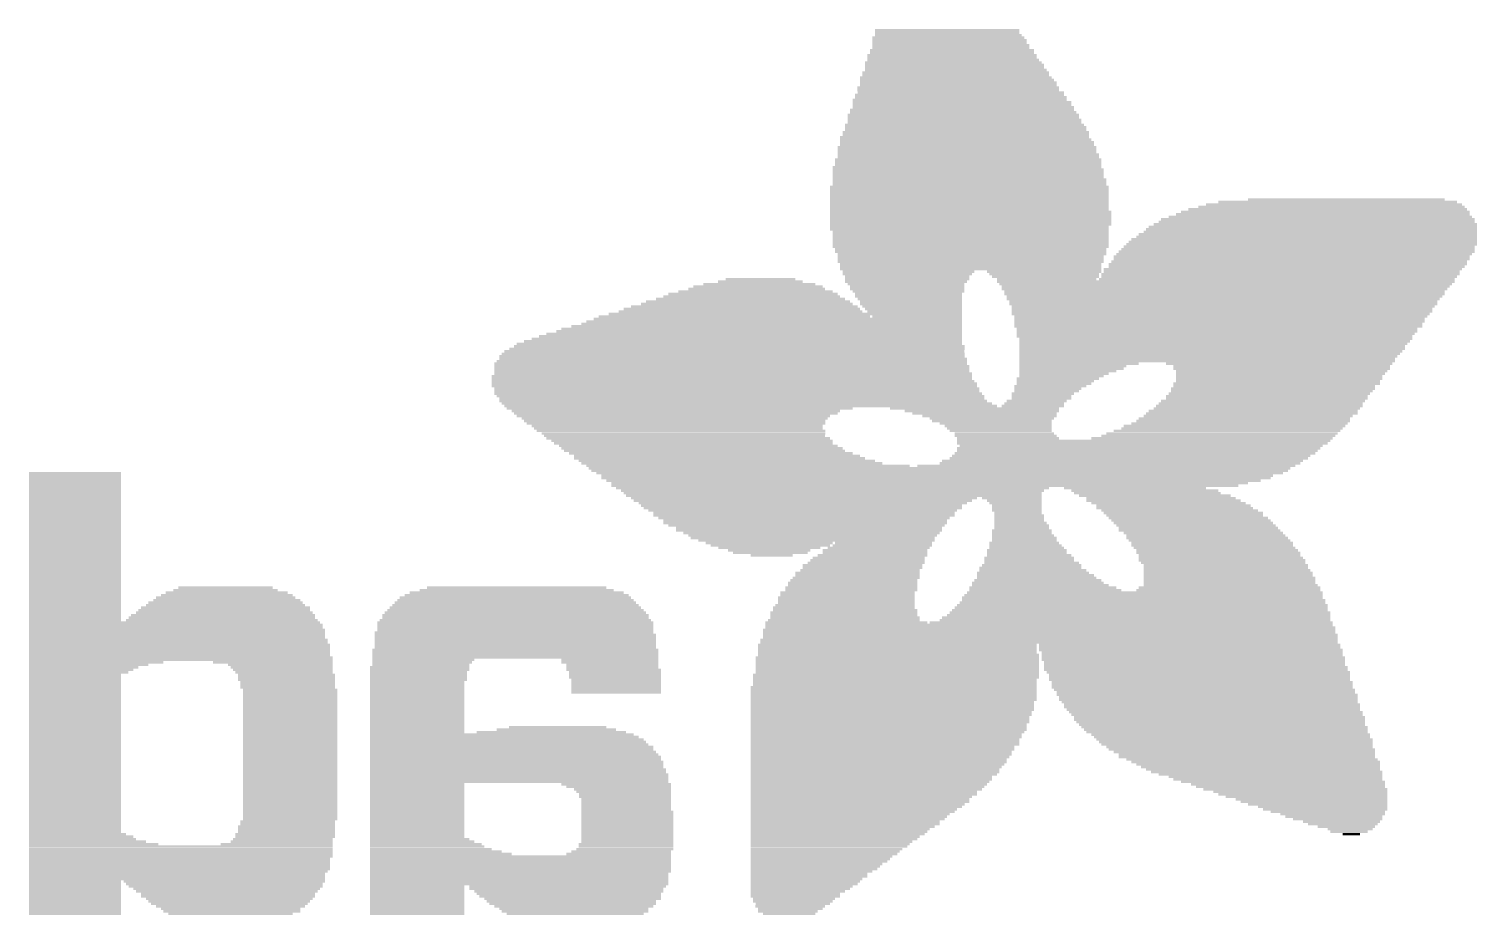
# Model space of a CAD drawing. Extents: x -15 to 72, y -20 to 100.
# Drawn here: x 17.77 to 27.53, y 0.41 to 6.38 of the extents above; entities that cross this region are included whole.
import ezdxf

# ---------------------------------------------------------------- set-up
doc = ezdxf.new("R2010")
doc.units = 0
doc.layers.add('22', color=6, linetype='CONTINUOUS')

# ---------------------------------------------------------------- blocks, each defined once
blk = doc.blocks.new('RECT')
blk.add_solid([(-0.5, -0.5), (0.5, -0.5), (-0.5, 0.5), (0.5, 0.5)])

msp = doc.modelspace()

# ---------------------------------------------------------------- block references
at = {"layer": '22', "rotation": 180}
for p, xscale, yscale in [((23.9644, 6.3388), 0.989, 0.0168), ((23.9561, 6.3723), 0.9723, 0.0167), ((23.9561, 6.3556), 0.9723, 0.0168), ((23.9895, 6.2383), 1.1064, 0.0167), ((23.9644, 6.322), 1.0226, 0.0167), ((23.9728, 6.3053), 1.0394, 0.0168), ((23.9728, 6.2885), 1.0394, 0.0167), ((23.9811, 6.2718), 1.0561, 0.0168), ((23.9811, 6.255), 1.0561, 0.0168), ((23.9979, 6.1544), 1.1902, 0.0168), ((23.9979, 6.1712), 1.1567, 0.0168), ((23.9896, 6.2047), 1.1399, 0.0168), ((23.9896, 6.188), 1.1399, 0.0167), ((23.9895, 6.2215), 1.1064, 0.0168), ((24.0147, 6.0539), 1.2908, 0.0167), ((24.0146, 6.0874), 1.2573, 0.0167), ((24.0146, 6.0706), 1.2573, 0.0168), ((24.0063, 6.1377), 1.207, 0.0167), ((24.0063, 6.1209), 1.207, 0.0168), ((24.0147, 6.1041), 1.2238, 0.0168), ((24.0314, 5.9868), 1.3579, 0.0168), ((24.0314, 5.97), 1.3579, 0.0168), ((24.0482, 5.9533), 1.3914, 0.0167), ((24.0231, 6.0371), 1.3076, 0.0168), ((24.0314, 6.0203), 1.3243, 0.0168), ((24.0314, 6.0036), 1.3243, 0.0167), ((24.0566, 5.8862), 1.4752, 0.0168), ((24.0566, 5.8695), 1.4752, 0.0167), ((24.065, 5.8527), 1.492, 0.0168), ((24.0399, 5.903), 1.4417, 0.0167), ((24.0398, 5.9365), 1.4082, 0.0168), ((24.0482, 5.9197), 1.425, 0.0168), ((24.0649, 5.8024), 1.5591, 0.0168), ((24.0649, 5.7856), 1.5591, 0.0168), ((24.0734, 5.7689), 1.5759, 0.0167), ((24.0734, 5.7521), 1.5759, 0.0168), ((24.0566, 5.8359), 1.5088, 0.0168), ((24.0649, 5.8192), 1.5255, 0.0167), ((24.0734, 5.6515), 1.6764, 0.0168), ((24.0817, 5.685), 1.6597, 0.0168), ((24.0817, 5.6683), 1.6597, 0.0167), ((24.0817, 5.7186), 1.6261, 0.0167), ((24.0817, 5.7018), 1.6261, 0.0168), ((24.0734, 5.7353), 1.6093, 0.0168), ((24.0901, 5.5845), 1.7434, 0.0167), ((24.0901, 5.5677), 1.7434, 0.0168), ((24.0817, 5.6348), 1.6931, 0.0167), ((24.0902, 5.618), 1.7099, 0.0168), ((24.0902, 5.6012), 1.7099, 0.0168), ((24.0985, 5.5006), 1.7938, 0.0168), ((24.0985, 5.4839), 1.7938, 0.0167), ((24.0985, 5.4671), 1.7938, 0.0168), ((24.0901, 5.5509), 1.7434, 0.0168), ((24.0985, 5.5342), 1.7602, 0.0167), ((24.0985, 5.5174), 1.7602, 0.0168), ((24.0985, 5.4336), 1.8272, 0.0168), ((24.0985, 5.4168), 1.8272, 0.0168), ((24.0985, 5.4001), 1.8272, 0.0167), ((24.0985, 5.3833), 1.8272, 0.0168), ((24.1069, 5.3665), 1.844, 0.0168), ((24.0902, 5.4504), 1.8105, 0.0167), ((24.1069, 5.3162), 1.8776, 0.0168), ((24.1069, 5.2995), 1.8776, 0.0167), ((24.1069, 5.2827), 1.8776, 0.0168), ((24.1069, 5.2659), 1.8776, 0.0168), ((24.1069, 5.3498), 1.844, 0.0167), ((24.1069, 5.333), 1.844, 0.0168), ((24.1069, 5.2492), 1.8776, 0.0167), ((24.1069, 5.2324), 1.8776, 0.0168), ((24.1069, 5.2157), 1.8776, 0.0167), ((24.1069, 5.1989), 1.8776, 0.0168), ((24.1069, 5.1821), 1.8776, 0.0168), ((24.1069, 5.1654), 1.8776, 0.0167), ((26.5209, 5.1654), 1.8776, 0.0167), ((26.5461, 5.1821), 1.7937, 0.0168), ((26.5629, 5.1989), 1.7267, 0.0168), ((26.588, 5.2157), 1.6093, 0.0167), ((26.6467, 5.2324), 1.3243, 0.0168), ((24.1152, 5.1486), 1.8943, 0.0168), ((24.1152, 5.1318), 1.8943, 0.0168), ((24.1152, 5.1151), 1.8943, 0.0167), ((24.1152, 5.0983), 1.8943, 0.0168), ((24.1152, 5.0815), 1.8943, 0.0168), ((26.4455, 5.0815), 2.1291, 0.0168), ((26.4539, 5.0983), 2.1123, 0.0168), ((26.4706, 5.1151), 2.0452, 0.0167), ((26.4874, 5.1318), 1.9781, 0.0168), ((26.5041, 5.1486), 1.9446, 0.0168), ((24.1152, 5.0648), 1.8943, 0.0167), ((24.1069, 5.048), 1.8776, 0.0168), ((24.1069, 5.0313), 1.8776, 0.0167), ((24.1153, 5.0145), 1.8608, 0.0168), ((24.1153, 4.9977), 1.8608, 0.0168), ((24.1153, 4.9809), 1.8608, 0.0167), ((26.3784, 4.9809), 2.2966, 0.0167), ((26.3868, 4.9977), 2.2799, 0.0168), ((26.4036, 5.0145), 2.2463, 0.0168), ((26.4119, 5.0313), 2.2296, 0.0167), ((26.4203, 5.048), 2.2128, 0.0168), ((26.4371, 5.0648), 2.1793, 0.0167), ((24.1153, 4.9642), 1.8608, 0.0168), ((24.1153, 4.9474), 1.8608, 0.0168), ((24.1153, 4.9306), 1.8608, 0.0167), ((24.1153, 4.9139), 1.8608, 0.0168), ((24.1152, 4.8971), 1.8273, 0.0168), ((24.1152, 4.8803), 1.8273, 0.0167), ((26.3114, 4.8803), 2.3973, 0.0167), ((26.3198, 4.8971), 2.3805, 0.0168), ((26.3282, 4.9139), 2.3637, 0.0168), ((26.3449, 4.9306), 2.3637, 0.0167), ((26.3533, 4.9474), 2.3469, 0.0168), ((26.3616, 4.9642), 2.3302, 0.0168), ((24.1152, 4.8468), 1.7937, 0.0168), ((24.1152, 4.83), 1.7937, 0.0167), ((24.1152, 4.8133), 1.7937, 0.0168), ((24.1237, 4.8636), 1.8105, 0.0168), ((24.1153, 4.7965), 1.7602, 0.0167), ((24.1153, 4.7798), 1.7602, 0.0168), ((26.2527, 4.7965), 2.414, 0.0167), ((26.2443, 4.7798), 2.3972, 0.0168), ((26.2611, 4.8133), 2.3973, 0.0168), ((26.2778, 4.8468), 2.3972, 0.0168), ((26.2778, 4.83), 2.3972, 0.0167), ((26.2946, 4.8636), 2.3972, 0.0168), ((22.6987, 4.6792), 0.57, 0.0168), ((22.6987, 4.6959), 0.4694, 0.0167), ((24.1153, 4.763), 1.7602, 0.0168), ((23.6961, 4.7462), 0.8885, 0.0167), ((23.6878, 4.7295), 0.8717, 0.0168), ((23.6878, 4.7127), 0.8382, 0.0168), ((23.6878, 4.6959), 0.8382, 0.0167), ((23.6794, 4.6792), 0.8214, 0.0168), ((24.6098, 4.7462), 0.7712, 0.0167), ((24.6098, 4.7295), 0.7376, 0.0168), ((24.6182, 4.7127), 0.7208, 0.0168), ((25.8336, 4.6792), 3.0846, 0.0168), ((24.6266, 4.6959), 0.6705, 0.0167), ((26.1773, 4.6959), 2.3973, 0.0167), ((26.2024, 4.7295), 2.414, 0.0168), ((26.194, 4.7127), 2.3972, 0.0168), ((26.2108, 4.7462), 2.3973, 0.0167), ((26.2192, 4.763), 2.4141, 0.0168), ((22.6401, 4.5786), 1.1903, 0.0168), ((22.6484, 4.5954), 1.14, 0.0168), ((22.6652, 4.6122), 1.0394, 0.0167), ((22.6736, 4.6289), 0.922, 0.0168), ((22.682, 4.6456), 0.8717, 0.0167), ((22.6903, 4.6624), 0.7544, 0.0168), ((23.6794, 4.6624), 0.788, 0.0168), ((23.6878, 4.6456), 0.7712, 0.0167), ((23.6878, 4.6289), 0.7712, 0.0168), ((23.6962, 4.6122), 0.7544, 0.0167), ((23.6961, 4.5954), 0.7209, 0.0168), ((23.6961, 4.5786), 0.7209, 0.0168), ((25.8336, 4.6624), 3.051, 0.0168), ((25.8252, 4.6289), 3.0008, 0.0168), ((25.8336, 4.6456), 3.0175, 0.0167), ((25.8252, 4.6122), 2.9672, 0.0167), ((25.8252, 4.5954), 2.9672, 0.0168), ((25.8252, 4.5786), 2.9337, 0.0168), ((22.573, 4.4948), 1.5926, 0.0168), ((22.5898, 4.5116), 1.5255, 0.0167), ((22.6065, 4.5283), 1.425, 0.0168), ((22.6149, 4.5451), 1.3746, 0.0168), ((22.6317, 4.5619), 1.2741, 0.0167), ((23.7046, 4.5619), 0.7041, 0.0167), ((23.713, 4.5451), 0.6873, 0.0168), ((23.713, 4.5283), 0.6873, 0.0168), ((23.7213, 4.5116), 0.6706, 0.0167), ((23.7297, 4.4948), 0.6538, 0.0168), ((25.8168, 4.5619), 2.917, 0.0167), ((25.8168, 4.5451), 2.8834, 0.0168), ((25.8168, 4.5283), 2.8834, 0.0168), ((25.8085, 4.4948), 2.8331, 0.0168), ((25.8169, 4.5116), 2.8499, 0.0167), ((22.7742, 4.3942), 2.5649, 0.0168), ((22.7909, 4.411), 2.5314, 0.0167), ((22.8161, 4.4277), 2.4811, 0.0168), ((22.5227, 4.4445), 1.8273, 0.0168), ((22.8664, 4.4613), 2.3805, 0.0167), ((22.5646, 4.478), 1.6428, 0.0168), ((23.7381, 4.478), 0.637, 0.0168), ((23.7549, 4.4445), 0.6035, 0.0168), ((25.8085, 4.478), 2.8331, 0.0168), ((25.8001, 4.4613), 2.8163, 0.0167), ((25.7917, 4.4277), 2.7661, 0.0168), ((25.7917, 4.411), 2.7661, 0.0167), ((25.8001, 4.4445), 2.7829, 0.0168), ((25.7833, 4.3942), 2.7493, 0.0168), ((22.6065, 4.2936), 2.9002, 0.0168), ((22.6317, 4.3104), 2.8499, 0.0168), ((22.6568, 4.3272), 2.7996, 0.0167), ((22.6904, 4.3439), 2.7325, 0.0168), ((22.7071, 4.3607), 2.699, 0.0168), ((22.7406, 4.3775), 2.632, 0.0167), ((25.7833, 4.3775), 2.7493, 0.0167), ((25.7749, 4.3607), 2.699, 0.0168), ((25.7749, 4.3439), 2.699, 0.0168), ((25.7665, 4.3272), 2.6822, 0.0167), ((25.7582, 4.3104), 2.6655, 0.0168), ((25.7666, 4.2936), 2.6487, 0.0168), ((22.5144, 4.1931), 3.1181, 0.0167), ((22.5227, 4.2098), 3.1014, 0.0168), ((22.5395, 4.2266), 3.0679, 0.0167), ((22.5563, 4.2433), 3.0343, 0.0168), ((22.5562, 4.2601), 3.0008, 0.0168), ((22.5814, 4.2769), 2.9505, 0.0167), ((25.7582, 4.2769), 2.6319, 0.0167), ((25.7414, 4.2433), 2.5984, 0.0168), ((25.7414, 4.2266), 2.5984, 0.0167), ((25.733, 4.2098), 2.5816, 0.0168), ((25.7247, 4.1931), 2.5649, 0.0167), ((25.7498, 4.2601), 2.6151, 0.0168), ((22.4976, 4.126), 3.1851, 0.0168), ((22.506, 4.1092), 3.2019, 0.0168), ((22.506, 4.0925), 3.2019, 0.0167), ((22.5059, 4.1428), 3.1684, 0.0167), ((22.506, 4.1763), 3.1349, 0.0168), ((22.5143, 4.1595), 3.1516, 0.0168), ((25.7079, 4.1595), 2.5313, 0.0168), ((25.7079, 4.1428), 2.5313, 0.0167), ((24.8445, 4.126), 0.8046, 0.0168), ((24.8026, 4.1092), 0.7208, 0.0168), ((25.7163, 4.1763), 2.5481, 0.0168), ((24.7943, 4.0925), 0.7041, 0.0167), ((26.194, 4.126), 1.5256, 0.0168), ((26.2108, 4.1092), 1.4585, 0.0168), ((26.2108, 4.0925), 1.4585, 0.0167), ((22.5059, 4.0422), 3.2354, 0.0167), ((22.5059, 4.0254), 3.2354, 0.0168), ((22.5143, 4.0086), 3.2522, 0.0168), ((22.5227, 3.9919), 3.269, 0.0167), ((22.506, 4.0757), 3.2019, 0.0168), ((22.5143, 4.0589), 3.2186, 0.0168), ((24.6852, 4.0086), 0.5197, 0.0168), ((24.702, 4.0254), 0.5532, 0.0168), ((24.6769, 3.9919), 0.5029, 0.0167), ((24.7691, 4.0757), 0.6538, 0.0168), ((24.744, 4.0589), 0.6035, 0.0168), ((24.7272, 4.0422), 0.5699, 0.0167), ((26.1772, 3.9919), 1.3914, 0.0167), ((26.2108, 4.0757), 1.4249, 0.0168), ((26.2024, 4.0589), 1.4082, 0.0168), ((26.194, 4.0422), 1.3914, 0.0167), ((26.194, 4.0254), 1.3914, 0.0168), ((26.1856, 4.0086), 1.3746, 0.0168), ((22.5227, 3.9751), 3.269, 0.0168), ((22.5395, 3.9584), 3.2689, 0.0167), ((22.5395, 3.9416), 3.2689, 0.0168), ((22.5479, 3.9248), 3.2857, 0.0168), ((22.5646, 3.9081), 3.2858, 0.0167), ((24.6014, 3.9248), 0.4191, 0.0168), ((24.5931, 3.9081), 0.4023, 0.0167), ((24.6349, 3.9584), 0.4527, 0.0167), ((24.6517, 3.9751), 0.4862, 0.0168), ((24.6266, 3.9416), 0.4359, 0.0168), ((26.1102, 3.9081), 1.3579, 0.0167), ((26.127, 3.9248), 1.3579, 0.0168), ((26.1521, 3.9584), 1.3746, 0.0167), ((26.1438, 3.9416), 1.3579, 0.0168), ((26.1605, 3.9751), 1.3579, 0.0168), ((22.573, 3.8913), 3.269, 0.0168), ((22.5814, 3.8745), 3.2857, 0.0168), ((22.6066, 3.8578), 3.3025, 0.0167), ((22.6317, 3.841), 3.3193, 0.0168), ((22.1539, 3.8242), 2.3302, 0.0168), ((22.1288, 3.8075), 2.2129, 0.0167), ((24.1404, 3.8242), 1.14, 0.0168), ((24.1907, 3.8075), 1.0394, 0.0167), ((24.5343, 3.841), 0.4191, 0.0168), ((24.5428, 3.8578), 0.4023, 0.0167), ((24.5595, 3.8745), 0.4024, 0.0168), ((24.5931, 3.8913), 0.4023, 0.0168), ((26.018, 3.8075), 1.4082, 0.0167), ((26.0431, 3.8242), 1.3914, 0.0168), ((26.0599, 3.841), 1.3914, 0.0168), ((26.0683, 3.8578), 1.3747, 0.0167), ((26.0851, 3.8745), 1.3747, 0.0168), ((26.1102, 3.8913), 1.3579, 0.0168), ((22.1288, 3.7907), 2.1793, 0.0168), ((22.112, 3.774), 2.1123, 0.0167), ((22.1204, 3.7572), 2.0619, 0.0168), ((22.1204, 3.7404), 2.0285, 0.0168), ((22.1288, 3.7237), 2.0117, 0.0167), ((22.1371, 3.7069), 1.9614, 0.0168), ((24.2075, 3.7907), 0.9723, 0.0168), ((24.241, 3.774), 0.9052, 0.0167), ((24.2578, 3.7572), 0.8382, 0.0168), ((24.2578, 3.7404), 0.8047, 0.0168), ((24.2829, 3.7237), 0.7544, 0.0167), ((24.2996, 3.7069), 0.7209, 0.0168), ((25.8923, 3.7069), 1.4919, 0.0168), ((25.9258, 3.7237), 1.4585, 0.0167), ((25.951, 3.7404), 1.4417, 0.0168), ((25.9593, 3.7572), 1.425, 0.0168), ((25.9845, 3.774), 1.4081, 0.0167), ((26.0096, 3.7907), 1.425, 0.0168), ((22.1455, 3.6901), 1.9446, 0.0168), ((22.1623, 3.6734), 1.9447, 0.0167), ((22.1791, 3.6566), 1.9111, 0.0168), ((22.1874, 3.6398), 1.8944, 0.0168), ((22.2126, 3.6231), 1.9111, 0.0167), ((22.2377, 3.6063), 1.8944, 0.0168), ((24.3081, 3.6901), 0.7041, 0.0168), ((24.3164, 3.6734), 0.6873, 0.0167), ((24.3416, 3.6566), 0.6706, 0.0168), ((24.3499, 3.6398), 0.6873, 0.0168), ((24.3667, 3.6231), 0.6873, 0.0167), ((25.2804, 3.6063), 2.5146, 0.0168), ((25.7414, 3.6231), 1.6261, 0.0167), ((25.7833, 3.6398), 1.5758, 0.0168), ((25.8085, 3.6566), 1.5591, 0.0168), ((25.842, 3.6734), 1.5255, 0.0167), ((25.8755, 3.6901), 1.492, 0.0168), ((22.2461, 3.5895), 1.8776, 0.0168), ((22.2796, 3.5728), 1.8776, 0.0167), ((22.3048, 3.556), 1.8943, 0.0168), ((22.3216, 3.5393), 1.8943, 0.0167), ((22.3635, 3.5225), 1.9111, 0.0168), ((22.4054, 3.5057), 1.9279, 0.0168), ((25.1966, 3.5057), 2.4141, 0.0168), ((25.2217, 3.5225), 2.4308, 0.0168), ((25.272, 3.5895), 2.4978, 0.0168), ((25.2385, 3.5393), 2.4307, 0.0167), ((25.2469, 3.556), 2.4475, 0.0168), ((25.2636, 3.5728), 2.4476, 0.0167), ((22.4221, 3.4889), 1.9614, 0.0167), ((22.4724, 3.4722), 1.995, 0.0168), ((22.5059, 3.4554), 2.0284, 0.0168), ((22.6149, 3.4386), 2.1793, 0.0167), ((23.9057, 3.4219), 4.7274, 0.0168), ((25.0289, 3.4386), 2.5482, 0.0167), ((25.1211, 3.4554), 2.4308, 0.0168), ((25.1379, 3.4722), 2.4308, 0.0168), ((25.1798, 3.4889), 2.414, 0.0167), ((18.0802, 3.3883), 0.6203, 0.0167), ((18.0802, 3.3716), 0.6203, 0.0168), ((18.0802, 3.3549), 0.6203, 0.0167), ((18.0802, 3.3381), 0.6203, 0.0168), ((18.0802, 3.3213), 0.6203, 0.0168), ((23.9058, 3.4051), 4.6939, 0.0168), ((23.9057, 3.3883), 4.6268, 0.0167), ((23.889, 3.3716), 4.5263, 0.0168), ((23.8805, 3.3549), 4.5095, 0.0167), ((23.8638, 3.3381), 4.409, 0.0168), ((23.8387, 3.3213), 4.2916, 0.0168), ((18.0802, 3.3046), 0.6203, 0.0167), ((18.0802, 3.2878), 0.6203, 0.0168), ((18.0802, 3.271), 0.6203, 0.0168), ((18.0802, 3.2543), 0.6203, 0.0167), ((18.0802, 3.2375), 0.6203, 0.0168), ((18.0802, 3.2207), 0.6203, 0.0168), ((23.8052, 3.3046), 4.2245, 0.0167), ((23.1849, 3.2878), 2.9169, 0.0168), ((23.1849, 3.271), 2.8499, 0.0168), ((23.1849, 3.2543), 2.8163, 0.0167), ((23.1933, 3.2375), 2.7995, 0.0168), ((22.9921, 3.2207), 2.3302, 0.0168), ((24.3919, 3.2207), 0.4023, 0.0168), ((25.2217, 3.2878), 0.9556, 0.0168), ((25.2888, 3.271), 0.9891, 0.0168), ((25.3055, 3.2543), 0.989, 0.0167), ((25.3558, 3.2375), 1.0226, 0.0168), ((25.3977, 3.2207), 1.0058, 0.0168), ((18.0802, 3.204), 0.6203, 0.0167), ((18.0802, 3.1872), 0.6203, 0.0168), ((18.0802, 3.1704), 0.6203, 0.0168), ((18.0802, 3.1537), 0.6203, 0.0167), ((18.0802, 3.1369), 0.6203, 0.0168), ((18.0802, 3.1202), 0.6203, 0.0167), ((22.9837, 3.204), 2.2799, 0.0167), ((22.9837, 3.1872), 2.2128, 0.0168), ((22.9753, 3.1704), 2.1626, 0.0168), ((22.9837, 3.1537), 2.1458, 0.0167), ((22.9837, 3.1369), 2.0788, 0.0168), ((22.9921, 3.1202), 2.0284, 0.0167), ((24.4086, 3.204), 0.3688, 0.0167), ((24.417, 3.1872), 0.352, 0.0168), ((24.4254, 3.1704), 0.3352, 0.0168), ((24.4254, 3.1537), 0.3352, 0.0167), ((24.4254, 3.1369), 0.3352, 0.0168), ((24.4337, 3.1202), 0.3185, 0.0167), ((25.4145, 3.204), 1.0394, 0.0167), ((25.448, 3.1872), 1.0394, 0.0168), ((25.4815, 3.1704), 1.0394, 0.0168), ((25.4899, 3.1537), 1.0562, 0.0167), ((25.5235, 3.1369), 1.0561, 0.0168), ((25.5486, 3.1202), 1.0729, 0.0167), ((18.0802, 3.1034), 0.6203, 0.0168), ((18.0802, 3.0866), 0.6203, 0.0168), ((18.0802, 3.0699), 0.6203, 0.0167), ((18.0802, 3.0531), 0.6203, 0.0168), ((18.0802, 3.0363), 0.6203, 0.0168), ((18.0802, 3.0196), 0.6203, 0.0167), ((22.9921, 3.1034), 2.0284, 0.0168), ((22.9921, 3.0866), 1.9614, 0.0168), ((23.0005, 3.0699), 1.9111, 0.0167), ((23.0005, 3.0531), 1.9111, 0.0168), ((23.0088, 3.0363), 1.8608, 0.0168), ((23.0256, 3.0196), 1.7938, 0.0167), ((24.4505, 3.0531), 0.3521, 0.0168), ((24.4589, 3.0363), 0.3688, 0.0168), ((24.4589, 3.0196), 0.3688, 0.0167), ((24.4422, 3.1034), 0.3353, 0.0168), ((24.4422, 3.0866), 0.3353, 0.0168), ((24.4422, 3.0699), 0.3353, 0.0167), ((25.557, 3.1034), 1.0561, 0.0168), ((25.5822, 3.0866), 1.0729, 0.0168), ((25.5989, 3.0699), 1.0729, 0.0167), ((25.6157, 3.0531), 1.0729, 0.0168), ((25.6325, 3.0363), 1.0729, 0.0168), ((25.6492, 3.0196), 1.0729, 0.0167), ((18.0802, 3.0028), 0.6203, 0.0168), ((18.0802, 2.986), 0.6203, 0.0168), ((18.0802, 2.9693), 0.6203, 0.0167), ((18.0802, 2.9525), 0.6203, 0.0168), ((18.0802, 2.9358), 0.6203, 0.0167), ((18.0802, 2.919), 0.6203, 0.0168), ((23.0256, 3.0028), 1.7938, 0.0168), ((23.0424, 2.986), 1.7267, 0.0168), ((23.0508, 2.9693), 1.6764, 0.0167), ((23.0508, 2.9525), 1.6429, 0.0168), ((23.0759, 2.9358), 1.5926, 0.0167), ((22.7574, 2.919), 0.855, 0.0168), ((23.5285, 2.919), 0.6538, 0.0168), ((24.4757, 2.919), 0.4694, 0.0168), ((24.4673, 2.9693), 0.4191, 0.0167), ((24.4757, 2.9525), 0.4358, 0.0168), ((24.4757, 2.9358), 0.4358, 0.0167), ((24.459, 3.0028), 0.4023, 0.0168), ((24.459, 2.986), 0.4023, 0.0168), ((25.6576, 3.0028), 1.0897, 0.0168), ((25.6827, 2.986), 1.0728, 0.0168), ((25.7079, 2.9525), 1.0897, 0.0168), ((25.6995, 2.9693), 1.0729, 0.0167), ((25.7246, 2.9358), 1.0896, 0.0167), ((25.7414, 2.919), 1.0897, 0.0168), ((18.0802, 2.9022), 0.6203, 0.0168), ((18.0802, 2.8855), 0.6203, 0.0167), ((18.0802, 2.8687), 0.6203, 0.0168), ((18.0802, 2.8519), 0.6203, 0.0168), ((18.0802, 2.8352), 0.6203, 0.0167), ((22.7658, 2.9022), 0.8047, 0.0168), ((22.7574, 2.8855), 0.6873, 0.0167), ((22.7574, 2.8687), 0.5532, 0.0168), ((22.7658, 2.8519), 0.5029, 0.0168), ((22.7742, 2.8352), 0.2849, 0.0167), ((23.4531, 2.8352), 0.7376, 0.0167), ((23.4699, 2.8687), 0.7041, 0.0168), ((23.4699, 2.8519), 0.7041, 0.0168), ((23.495, 2.8855), 0.6874, 0.0167), ((23.5202, 2.9022), 0.6705, 0.0168), ((24.5092, 2.8352), 0.57, 0.0167), ((24.4925, 2.8687), 0.5365, 0.0168), ((24.4925, 2.8519), 0.5365, 0.0168), ((24.4841, 2.9022), 0.4862, 0.0168), ((24.4925, 2.8855), 0.5029, 0.0167), ((25.7414, 2.9022), 1.0897, 0.0168), ((25.7582, 2.8855), 1.0897, 0.0167), ((25.7749, 2.8687), 1.0896, 0.0168), ((25.7833, 2.8519), 1.1064, 0.0168), ((25.7917, 2.8352), 1.0897, 0.0167), ((18.0802, 2.8184), 0.6203, 0.0168), ((18.0802, 2.8016), 0.6203, 0.0168), ((18.0802, 2.7849), 0.6203, 0.0167), ((18.0802, 2.7681), 0.6203, 0.0168), ((18.0802, 2.7513), 0.6203, 0.0168), ((18.0802, 2.7346), 0.6203, 0.0167), ((23.3693, 2.7346), 0.8047, 0.0167), ((23.3861, 2.7681), 0.8047, 0.0168), ((23.3861, 2.7513), 0.8047, 0.0168), ((23.4112, 2.7849), 0.7879, 0.0167), ((23.4196, 2.8016), 0.7711, 0.0168), ((23.428, 2.8184), 0.7543, 0.0168), ((24.5176, 2.7513), 0.6874, 0.0168), ((24.5343, 2.7346), 0.7209, 0.0167), ((24.526, 2.7681), 0.6706, 0.0168), ((24.526, 2.7849), 0.637, 0.0167), ((24.5093, 2.8184), 0.6035, 0.0168), ((24.5093, 2.8016), 0.6035, 0.0168), ((25.8084, 2.8016), 1.1232, 0.0168), ((25.8001, 2.8184), 1.1065, 0.0168), ((25.8168, 2.7849), 1.1064, 0.0167), ((25.8336, 2.7681), 1.1064, 0.0168), ((25.8336, 2.7513), 1.1064, 0.0168), ((25.842, 2.7346), 1.1232, 0.0167), ((18.0802, 2.7178), 0.6203, 0.0168), ((18.0802, 2.701), 0.6203, 0.0167), ((18.0802, 2.6843), 0.6203, 0.0168), ((18.0802, 2.6675), 0.6203, 0.0168), ((18.0802, 2.6507), 0.6203, 0.0167), ((18.0802, 2.634), 0.6203, 0.0168), ((23.319, 2.6507), 0.8717, 0.0167), ((23.319, 2.634), 0.8717, 0.0168), ((23.3274, 2.6675), 0.8549, 0.0168), ((23.3441, 2.6843), 0.855, 0.0168), ((23.3525, 2.7178), 0.8382, 0.0168), ((23.3525, 2.701), 0.8382, 0.0167), ((24.5678, 2.6507), 0.8885, 0.0167), ((24.5846, 2.634), 0.9221, 0.0168), ((24.5679, 2.6675), 0.855, 0.0168), ((24.5344, 2.7178), 0.7544, 0.0168), ((24.5511, 2.701), 0.7879, 0.0167), ((24.5595, 2.6843), 0.8046, 0.0168), ((25.8588, 2.6843), 1.1567, 0.0168), ((25.8588, 2.6675), 1.1567, 0.0168), ((25.8588, 2.6507), 1.1567, 0.0167), ((25.8671, 2.634), 1.1734, 0.0168), ((25.8504, 2.7178), 1.1399, 0.0168), ((25.8504, 2.701), 1.1399, 0.0167), ((18.0802, 2.6172), 0.6203, 0.0168), ((18.0802, 2.6004), 0.6203, 0.0167), ((18.0802, 2.5837), 0.6203, 0.0168), ((18.0802, 2.5669), 0.6203, 0.0168), ((18.0802, 2.5501), 0.6203, 0.0167), ((18.0802, 2.5334), 0.6203, 0.0168), ((19.1029, 2.5334), 0.9891, 0.0168), ((19.0945, 2.5501), 0.9387, 0.0167), ((19.1029, 2.5669), 0.8885, 0.0168), ((19.1028, 2.5837), 0.8214, 0.0168), ((19.0945, 2.6004), 0.7041, 0.0167), ((19.0945, 2.6172), 0.6371, 0.0168), ((21.0475, 2.5334), 1.5925, 0.0168), ((21.0475, 2.5501), 1.5591, 0.0167), ((21.0558, 2.5669), 1.5087, 0.0168), ((21.0558, 2.5837), 1.4417, 0.0168), ((21.0558, 2.6004), 1.3076, 0.0167), ((21.0558, 2.6172), 1.207, 0.0168), ((23.2771, 2.5501), 0.922, 0.0167), ((23.2771, 2.5334), 0.922, 0.0168), ((23.2855, 2.5837), 0.9053, 0.0168), ((23.2855, 2.5669), 0.9053, 0.0168), ((23.3106, 2.6172), 0.8885, 0.0168), ((23.3106, 2.6004), 0.8885, 0.0167), ((25.272, 2.5501), 2.4308, 0.0167), ((25.2804, 2.5334), 2.4475, 0.0168), ((25.2804, 2.5669), 2.414, 0.0168), ((25.2888, 2.5837), 2.3973, 0.0168), ((24.6014, 2.6172), 0.9891, 0.0168), ((24.6182, 2.6004), 1.0226, 0.0167), ((25.8504, 2.6004), 1.2405, 0.0167), ((25.8587, 2.6172), 1.2238, 0.0168), ((18.0802, 2.5167), 0.6203, 0.0167), ((18.0802, 2.4999), 0.6203, 0.0168), ((18.0802, 2.4831), 0.6203, 0.0168), ((18.0802, 2.4664), 0.6203, 0.0167), ((18.0802, 2.4496), 0.6203, 0.0168), ((18.0802, 2.4328), 0.6203, 0.0168), ((19.0777, 2.4328), 1.2406, 0.0168), ((19.0861, 2.4496), 1.1903, 0.0168), ((19.0861, 2.4664), 1.1567, 0.0167), ((19.0945, 2.4831), 1.1399, 0.0168), ((19.0945, 2.4999), 1.0729, 0.0168), ((19.0945, 2.5167), 1.0393, 0.0167), ((21.0475, 2.4328), 1.7937, 0.0168), ((21.0475, 2.4496), 1.7603, 0.0168), ((21.0475, 2.4664), 1.7267, 0.0167), ((21.0475, 2.4831), 1.6931, 0.0168), ((21.0475, 2.4999), 1.6597, 0.0168), ((21.0475, 2.5167), 1.6261, 0.0167), ((23.2603, 2.4496), 0.989, 0.0168), ((23.2603, 2.4328), 0.989, 0.0168), ((23.2603, 2.4831), 0.9556, 0.0168), ((23.2687, 2.4664), 0.9723, 0.0167), ((23.2687, 2.4999), 0.9388, 0.0168), ((23.2771, 2.5167), 0.922, 0.0167), ((25.2469, 2.4328), 2.5817, 0.0168), ((25.2553, 2.4496), 2.5649, 0.0168), ((25.2552, 2.4664), 2.5314, 0.0167), ((25.2636, 2.4831), 2.5146, 0.0168), ((25.272, 2.4999), 2.4978, 0.0168), ((25.272, 2.5167), 2.4643, 0.0167), ((18.0802, 2.4161), 0.6203, 0.0167), ((18.0802, 2.3993), 0.6203, 0.0168), ((18.7508, 2.3825), 1.9614, 0.0168), ((18.7592, 2.3658), 1.9781, 0.0167), ((18.7592, 2.349), 1.9781, 0.0168), ((19.0693, 2.3993), 1.2908, 0.0168), ((19.0694, 2.4161), 1.2573, 0.0167), ((21.0475, 2.3825), 1.8608, 0.0168), ((21.0475, 2.3658), 1.8608, 0.0167), ((21.0475, 2.349), 1.8608, 0.0168), ((21.0475, 2.3993), 1.8273, 0.0168), ((21.0475, 2.4161), 1.7937, 0.0167), ((24.6433, 2.3658), 3.8222, 0.0167), ((24.6517, 2.349), 3.839, 0.0168), ((23.2771, 2.3825), 1.0897, 0.0168), ((23.2603, 2.3993), 1.0226, 0.0168), ((23.2687, 2.4161), 1.0058, 0.0167), ((25.1966, 2.3825), 2.7157, 0.0168), ((25.2217, 2.3993), 2.632, 0.0168), ((25.2301, 2.4161), 2.6152, 0.0167), ((18.7675, 2.3322), 1.9949, 0.0168), ((18.7675, 2.3155), 1.9949, 0.0167), ((18.7675, 2.2987), 1.9949, 0.0168), ((18.7675, 2.282), 1.9949, 0.0167), ((18.776, 2.2652), 2.0117, 0.0168), ((18.776, 2.2484), 2.0117, 0.0168), ((21.0391, 2.3155), 1.8776, 0.0167), ((21.0475, 2.2987), 1.8943, 0.0168), ((21.0475, 2.282), 1.8943, 0.0167), ((21.0475, 2.2652), 1.8943, 0.0168), ((21.0475, 2.2484), 1.8943, 0.0168), ((21.0475, 2.3322), 1.8608, 0.0168), ((24.6434, 2.2652), 3.8893, 0.0168), ((24.6434, 2.2484), 3.8893, 0.0168), ((24.6517, 2.2987), 3.8725, 0.0168), ((24.6517, 2.282), 3.8725, 0.0167), ((24.6434, 2.3322), 3.8557, 0.0168), ((24.6434, 2.3155), 3.8557, 0.0167), ((18.7843, 2.2317), 2.0284, 0.0167), ((18.7843, 2.2149), 2.0284, 0.0168), ((18.7843, 2.1981), 2.0284, 0.0168), ((18.7843, 2.1814), 2.0284, 0.0167), ((18.7843, 2.1646), 2.0284, 0.0168), ((18.7927, 2.1478), 2.0452, 0.0168), ((21.0475, 2.1981), 1.9279, 0.0168), ((21.0475, 2.1814), 1.9279, 0.0167), ((21.0475, 2.1646), 1.9279, 0.0168), ((21.0475, 2.1478), 1.9279, 0.0168), ((21.0475, 2.2317), 1.8943, 0.0167), ((21.0475, 2.2149), 1.8943, 0.0168), ((23.6208, 2.1478), 1.9111, 0.0168), ((23.6207, 2.2317), 1.8776, 0.0167), ((23.6207, 2.2149), 1.8776, 0.0168), ((23.6207, 2.1981), 1.8776, 0.0168), ((23.6207, 2.1814), 1.8776, 0.0167), ((23.6291, 2.1646), 1.8944, 0.0168), ((25.5905, 2.2317), 2.0284, 0.0167), ((25.5905, 2.2149), 2.0284, 0.0168), ((25.5989, 2.1981), 2.0452, 0.0168), ((25.6073, 2.1814), 2.0285, 0.0167), ((25.6073, 2.1646), 2.0285, 0.0168), ((25.6156, 2.1478), 2.0452, 0.0168), ((18.7927, 2.1311), 2.0452, 0.0167), ((18.2227, 2.1143), 0.9052, 0.0168), ((18.1389, 2.0808), 0.7376, 0.0168), ((18.1054, 2.0473), 0.6706, 0.0167), ((18.1725, 2.0976), 0.8047, 0.0167), ((18.1222, 2.064), 0.7041, 0.0168), ((19.413, 2.1143), 0.8047, 0.0168), ((19.4633, 2.0976), 0.7041, 0.0167), ((19.4717, 2.0808), 0.6873, 0.0168), ((19.48, 2.064), 0.6706, 0.0168), ((19.4884, 2.0473), 0.6538, 0.0167), ((20.3937, 2.0473), 0.6538, 0.0167), ((20.4021, 2.0808), 0.6705, 0.0168), ((20.4021, 2.064), 0.6705, 0.0168), ((20.4272, 2.1311), 0.6873, 0.0167), ((20.4188, 2.1143), 0.6706, 0.0168), ((20.4104, 2.0976), 0.6538, 0.0167), ((21.6845, 2.1311), 0.6538, 0.0167), ((21.6845, 2.1143), 0.6538, 0.0168), ((21.7013, 2.0976), 0.6203, 0.0167), ((21.7013, 2.0808), 0.6203, 0.0168), ((21.7096, 2.064), 0.637, 0.0168), ((21.718, 2.0473), 0.6202, 0.0167), ((23.6208, 2.1311), 1.9111, 0.0167), ((23.6208, 2.1143), 1.9111, 0.0168), ((23.6208, 2.0976), 1.9111, 0.0167), ((23.6208, 2.0808), 1.9111, 0.0168), ((23.6208, 2.064), 1.9111, 0.0168), ((23.6208, 2.0473), 1.9111, 0.0167), ((25.6156, 2.1311), 2.0452, 0.0167), ((25.624, 2.1143), 2.0284, 0.0168), ((25.624, 2.0976), 2.0284, 0.0167), ((25.6324, 2.0808), 2.0452, 0.0168), ((25.6324, 2.064), 2.0452, 0.0168), ((25.6492, 2.0473), 2.0452, 0.0167), ((18.0802, 2.0305), 0.6203, 0.0168), ((18.0802, 2.0137), 0.6203, 0.0168), ((18.0802, 1.997), 0.6203, 0.0167), ((18.0802, 1.9802), 0.6203, 0.0168), ((18.0802, 1.9634), 0.6203, 0.0168), ((18.0802, 1.9466), 0.6203, 0.0167), ((19.5052, 2.0305), 0.6538, 0.0168), ((19.5052, 2.0137), 0.6538, 0.0168), ((19.5052, 1.997), 0.6538, 0.0167), ((19.5136, 1.9802), 0.6371, 0.0168), ((19.5136, 1.9634), 0.6371, 0.0168), ((19.5136, 1.9466), 0.6371, 0.0167), ((20.3937, 2.0305), 0.6538, 0.0168), ((20.3937, 2.0137), 0.6538, 0.0168), ((20.3937, 1.997), 0.6538, 0.0167), ((20.3853, 1.9802), 0.637, 0.0168), ((20.3853, 1.9634), 0.637, 0.0168), ((20.3853, 1.9466), 0.637, 0.0167), ((21.718, 2.0305), 0.6202, 0.0168), ((21.718, 2.0137), 0.6202, 0.0168), ((21.7264, 1.997), 0.6035, 0.0167), ((21.7264, 1.9802), 0.6035, 0.0168), ((21.7264, 1.9634), 0.6035, 0.0168), ((21.7264, 1.9466), 0.6035, 0.0167), ((23.5956, 1.9466), 1.9278, 0.0167), ((23.6124, 2.0305), 1.9279, 0.0168), ((23.6124, 2.0137), 1.9279, 0.0168), ((23.604, 1.997), 1.9111, 0.0167), ((23.604, 1.9802), 1.9111, 0.0168), ((23.604, 1.9634), 1.9111, 0.0168), ((25.6576, 2.0305), 2.0285, 0.0168), ((25.6576, 2.0137), 2.0285, 0.0168), ((25.6576, 1.997), 2.0285, 0.0167), ((25.6743, 1.9802), 2.0284, 0.0168), ((25.6743, 1.9634), 2.0284, 0.0168), ((25.6743, 1.9466), 2.0284, 0.0167), ((18.0802, 1.9299), 0.6203, 0.0168), ((18.0802, 1.9131), 0.6203, 0.0168), ((18.0802, 1.8963), 0.6203, 0.0167), ((18.0802, 1.8796), 0.6203, 0.0168), ((18.0802, 1.8629), 0.6203, 0.0167), ((18.0802, 1.8461), 0.6203, 0.0168), ((19.5303, 1.9299), 0.637, 0.0168), ((19.5303, 1.9131), 0.637, 0.0168), ((19.5303, 1.8963), 0.637, 0.0167), ((19.5303, 1.8796), 0.637, 0.0168), ((19.5303, 1.8629), 0.637, 0.0167), ((19.5303, 1.8461), 0.637, 0.0168), ((20.3853, 1.9299), 0.637, 0.0168), ((20.3853, 1.9131), 0.637, 0.0168), ((20.3853, 1.8963), 0.637, 0.0167), ((20.3853, 1.8796), 0.637, 0.0168), ((20.3853, 1.8629), 0.637, 0.0167), ((20.3853, 1.8461), 0.637, 0.0168), ((21.7264, 1.9299), 0.6035, 0.0168), ((21.7264, 1.9131), 0.6035, 0.0168), ((23.5956, 1.9299), 1.9278, 0.0168), ((23.5956, 1.9131), 1.9278, 0.0168), ((23.5956, 1.8963), 1.9278, 0.0167), ((23.5956, 1.8796), 1.9278, 0.0168), ((23.5956, 1.8629), 1.9278, 0.0167), ((23.5872, 1.8461), 1.911, 0.0168), ((25.6911, 1.9299), 2.0284, 0.0168), ((25.7079, 1.8963), 2.0285, 0.0167), ((25.6995, 1.9131), 2.0117, 0.0168), ((25.7163, 1.8796), 2.0117, 0.0168), ((25.7163, 1.8629), 2.0117, 0.0167), ((25.7247, 1.8461), 1.9949, 0.0168), ((18.0802, 1.8293), 0.6203, 0.0168), ((18.0802, 1.8126), 0.6203, 0.0167), ((18.0802, 1.7958), 0.6203, 0.0168), ((18.0802, 1.779), 0.6203, 0.0168), ((18.0802, 1.7623), 0.6203, 0.0167), ((19.5303, 1.8293), 0.637, 0.0168), ((19.5303, 1.8126), 0.637, 0.0167), ((19.5303, 1.7958), 0.637, 0.0168), ((19.5303, 1.779), 0.637, 0.0168), ((19.5303, 1.7623), 0.637, 0.0167), ((20.3853, 1.8293), 0.637, 0.0168), ((20.3853, 1.8126), 0.637, 0.0167), ((20.3853, 1.7958), 0.637, 0.0168), ((20.3853, 1.779), 0.637, 0.0168), ((20.3853, 1.7623), 0.637, 0.0167), ((23.5872, 1.8293), 1.911, 0.0168), ((23.5872, 1.8126), 1.911, 0.0167), ((23.5872, 1.7958), 1.911, 0.0168), ((23.5789, 1.779), 1.8943, 0.0168), ((23.5789, 1.7623), 1.8943, 0.0167), ((25.7414, 1.8293), 1.9949, 0.0168), ((25.7414, 1.8126), 1.9949, 0.0167), ((25.7498, 1.7958), 1.9781, 0.0168), ((25.7665, 1.779), 1.9782, 0.0168), ((25.7749, 1.7623), 1.9614, 0.0167), ((18.0802, 1.7455), 0.6203, 0.0168), ((18.0802, 1.7287), 0.6203, 0.0168), ((18.0802, 1.712), 0.6203, 0.0167), ((18.0802, 1.6952), 0.6203, 0.0168), ((18.0802, 1.6784), 0.6203, 0.0167), ((18.0802, 1.6617), 0.6203, 0.0168), ((19.5303, 1.7455), 0.637, 0.0168), ((19.5303, 1.7287), 0.637, 0.0168), ((19.5303, 1.712), 0.637, 0.0167), ((19.5303, 1.6952), 0.637, 0.0168), ((19.5303, 1.6784), 0.637, 0.0167), ((19.5303, 1.6617), 0.637, 0.0168), ((20.3853, 1.7455), 0.637, 0.0168), ((20.3853, 1.7287), 0.637, 0.0168), ((20.3853, 1.712), 0.637, 0.0167), ((20.3853, 1.6952), 0.637, 0.0168), ((20.3853, 1.6784), 0.637, 0.0167), ((20.3853, 1.6617), 0.637, 0.0168), ((21.324, 1.6617), 0.8047, 0.0168), ((21.3324, 1.6784), 0.6538, 0.0167), ((23.5621, 1.6952), 1.8608, 0.0168), ((23.5621, 1.6784), 1.8608, 0.0167), ((23.5621, 1.6617), 1.8608, 0.0168), ((23.5705, 1.7455), 1.8775, 0.0168), ((23.5705, 1.7287), 1.8775, 0.0168), ((23.5705, 1.712), 1.8775, 0.0167), ((25.7917, 1.7455), 1.9614, 0.0168), ((25.7917, 1.7287), 1.9614, 0.0168), ((25.8001, 1.712), 1.9447, 0.0167), ((25.8085, 1.6952), 1.9279, 0.0168), ((25.8252, 1.6784), 1.9278, 0.0167), ((25.8336, 1.6617), 1.9111, 0.0168), ((18.0802, 1.6449), 0.6203, 0.0168), ((18.0802, 1.6281), 0.6203, 0.0167), ((18.0802, 1.6114), 0.6203, 0.0168), ((18.0802, 1.5946), 0.6203, 0.0168), ((18.0802, 1.5778), 0.6203, 0.0167), ((18.0802, 1.5611), 0.6203, 0.0168), ((19.5303, 1.6449), 0.637, 0.0168), ((19.5303, 1.6281), 0.637, 0.0167), ((19.5303, 1.6114), 0.637, 0.0168), ((19.5303, 1.5946), 0.637, 0.0168), ((19.5303, 1.5778), 0.637, 0.0167), ((19.5303, 1.5611), 0.637, 0.0168), ((20.3853, 1.6449), 0.637, 0.0168), ((20.9552, 1.6281), 1.7769, 0.0167), ((20.972, 1.6114), 1.8105, 0.0168), ((20.9888, 1.5946), 1.844, 0.0168), ((20.9972, 1.5778), 1.8608, 0.0167), ((21.0055, 1.5611), 1.8775, 0.0168), ((21.2905, 1.6449), 1.0059, 0.0168), ((23.5537, 1.6449), 1.844, 0.0168), ((23.5453, 1.6281), 1.8272, 0.0167), ((23.5453, 1.6114), 1.8272, 0.0168), ((23.537, 1.5946), 1.8105, 0.0168), ((23.537, 1.5778), 1.8105, 0.0167), ((23.537, 1.5611), 1.8105, 0.0168), ((25.842, 1.6449), 1.8943, 0.0168), ((25.8671, 1.6281), 1.8776, 0.0167), ((25.8755, 1.6114), 1.8608, 0.0168), ((25.8923, 1.5946), 1.8609, 0.0168), ((25.9007, 1.5778), 1.8441, 0.0167), ((25.9091, 1.5611), 1.8273, 0.0168), ((18.0802, 1.5443), 0.6203, 0.0168), ((18.0802, 1.5275), 0.6203, 0.0167), ((18.0802, 1.5108), 0.6203, 0.0168), ((18.0802, 1.494), 0.6203, 0.0168), ((18.0802, 1.4773), 0.6203, 0.0167), ((18.0802, 1.4605), 0.6203, 0.0168), ((19.5303, 1.5443), 0.637, 0.0168), ((19.5303, 1.5275), 0.637, 0.0167), ((19.5303, 1.5108), 0.637, 0.0168), ((19.5303, 1.494), 0.637, 0.0168), ((19.5303, 1.4773), 0.637, 0.0167), ((19.5303, 1.4605), 0.637, 0.0168), ((21.0223, 1.5443), 1.9111, 0.0168), ((21.0223, 1.5275), 1.9111, 0.0167), ((21.0307, 1.5108), 1.9278, 0.0168), ((21.0391, 1.494), 1.9446, 0.0168), ((21.0475, 1.4773), 1.9613, 0.0167), ((21.0475, 1.4605), 1.9613, 0.0168), ((23.5118, 1.5108), 1.7602, 0.0168), ((23.5118, 1.494), 1.7602, 0.0168), ((23.5034, 1.4773), 1.7434, 0.0167), ((23.495, 1.4605), 1.7266, 0.0168), ((23.5202, 1.5443), 1.7769, 0.0168), ((23.5202, 1.5275), 1.7769, 0.0167), ((25.9258, 1.5443), 1.7938, 0.0168), ((25.9426, 1.5275), 1.7937, 0.0167), ((25.9593, 1.5108), 1.7602, 0.0168), ((25.9761, 1.494), 1.7267, 0.0168), ((25.9761, 1.4773), 1.7267, 0.0167), ((26.0096, 1.4605), 1.6932, 0.0168), ((18.0802, 1.4438), 0.6203, 0.0167), ((18.0802, 1.427), 0.6203, 0.0168), ((18.0802, 1.4102), 0.6203, 0.0168), ((18.0802, 1.3935), 0.6203, 0.0167), ((18.0802, 1.3767), 0.6203, 0.0168), ((18.0802, 1.3599), 0.6203, 0.0168), ((19.5303, 1.4438), 0.637, 0.0167), ((19.5303, 1.427), 0.637, 0.0168), ((19.5303, 1.4102), 0.637, 0.0168), ((19.5303, 1.3935), 0.637, 0.0167), ((19.5303, 1.3767), 0.637, 0.0168), ((19.5303, 1.3599), 0.637, 0.0168), ((21.0558, 1.4438), 1.9781, 0.0167), ((21.0558, 1.427), 1.9781, 0.0168), ((21.0558, 1.4102), 1.9781, 0.0168), ((21.0643, 1.3935), 1.9949, 0.0167), ((21.0643, 1.3767), 1.9949, 0.0168), ((21.0726, 1.3599), 2.0116, 0.0168), ((23.495, 1.4438), 1.7266, 0.0167), ((23.4699, 1.3935), 1.6764, 0.0167), ((23.4699, 1.3767), 1.6764, 0.0168), ((23.4615, 1.3599), 1.6596, 0.0168), ((23.4867, 1.427), 1.7099, 0.0168), ((23.4783, 1.4102), 1.6931, 0.0168), ((26.0347, 1.4438), 1.6764, 0.0167), ((26.0515, 1.427), 1.6428, 0.0168), ((26.0683, 1.4102), 1.6093, 0.0168), ((26.085, 1.3935), 1.5758, 0.0167), ((26.1102, 1.3767), 1.559, 0.0168), ((26.1353, 1.3599), 1.5088, 0.0168), ((18.0802, 1.3432), 0.6203, 0.0167), ((18.0802, 1.3264), 0.6203, 0.0168), ((18.0802, 1.3096), 0.6203, 0.0168), ((18.0802, 1.2929), 0.6203, 0.0167), ((18.0802, 1.2761), 0.6203, 0.0168), ((19.5303, 1.3432), 0.637, 0.0167), ((19.5303, 1.3264), 0.637, 0.0168), ((19.5303, 1.3096), 0.637, 0.0168), ((19.5303, 1.2929), 0.637, 0.0167), ((19.5303, 1.2761), 0.637, 0.0168), ((21.0726, 1.3432), 2.0116, 0.0167), ((21.0726, 1.3264), 2.0116, 0.0168), ((21.0726, 1.3096), 2.0116, 0.0168), ((20.3853, 1.2929), 0.637, 0.0167), ((20.3853, 1.2761), 0.637, 0.0168), ((21.7264, 1.2929), 0.7376, 0.0167), ((21.7431, 1.2761), 0.7041, 0.0168), ((23.4196, 1.2761), 1.5758, 0.0168), ((23.4448, 1.3432), 1.6261, 0.0167), ((23.4448, 1.3264), 1.6261, 0.0168), ((23.4364, 1.3096), 1.6093, 0.0168), ((23.428, 1.2929), 1.5925, 0.0167), ((26.1689, 1.3432), 1.4417, 0.0167), ((26.1856, 1.3264), 1.4082, 0.0168), ((26.2192, 1.3096), 1.3747, 0.0168), ((26.2527, 1.2929), 1.3076, 0.0167), ((26.2695, 1.2761), 1.2741, 0.0168), ((18.0802, 1.2593), 0.6203, 0.0167), ((18.0802, 1.2426), 0.6203, 0.0168), ((18.0802, 1.2258), 0.6203, 0.0168), ((18.0802, 1.209), 0.6203, 0.0167), ((18.0802, 1.1923), 0.6203, 0.0168), ((18.0802, 1.1755), 0.6203, 0.0168), ((19.5303, 1.2593), 0.637, 0.0167), ((19.5303, 1.2426), 0.637, 0.0168), ((19.5303, 1.2258), 0.637, 0.0168), ((19.5303, 1.209), 0.637, 0.0167), ((19.5303, 1.1923), 0.637, 0.0168), ((19.5303, 1.1755), 0.637, 0.0168), ((20.3853, 1.2593), 0.637, 0.0167), ((20.3853, 1.2426), 0.637, 0.0168), ((20.3853, 1.2258), 0.637, 0.0168), ((20.3853, 1.209), 0.637, 0.0167), ((20.3853, 1.1923), 0.637, 0.0168), ((20.3853, 1.1755), 0.637, 0.0168), ((21.7683, 1.2593), 0.6538, 0.0167), ((21.7767, 1.2426), 0.637, 0.0168), ((21.7851, 1.2258), 0.6203, 0.0168), ((21.7851, 1.209), 0.6203, 0.0167), ((21.7934, 1.1923), 0.6035, 0.0168), ((21.7934, 1.1755), 0.6035, 0.0168), ((23.4112, 1.2593), 1.559, 0.0167), ((23.3693, 1.1923), 1.4752, 0.0168), ((23.3693, 1.1755), 1.4752, 0.0168), ((23.3945, 1.2426), 1.5255, 0.0168), ((23.3945, 1.2258), 1.5255, 0.0168), ((23.3777, 1.209), 1.4919, 0.0167), ((26.303, 1.2593), 1.2405, 0.0167), ((26.3365, 1.2426), 1.1734, 0.0168), ((26.3533, 1.2258), 1.1399, 0.0168), ((26.3784, 1.209), 1.0896, 0.0167), ((26.4119, 1.1923), 1.0226, 0.0168), ((26.4287, 1.1755), 0.989, 0.0168), ((18.0802, 1.1587), 0.6203, 0.0167), ((18.0802, 1.142), 0.6203, 0.0168), ((18.0802, 1.1252), 0.6203, 0.0168), ((18.0802, 1.1085), 0.6203, 0.0167), ((18.0802, 1.0917), 0.6203, 0.0168), ((18.0802, 1.0749), 0.6203, 0.0168), ((19.5303, 1.1587), 0.637, 0.0167), ((19.5303, 1.142), 0.637, 0.0168), ((19.5303, 1.1252), 0.637, 0.0168), ((19.5303, 1.1085), 0.637, 0.0167), ((19.5303, 1.0917), 0.637, 0.0168), ((19.5303, 1.0749), 0.637, 0.0168), ((20.3853, 1.1587), 0.637, 0.0167), ((20.3853, 1.142), 0.637, 0.0168), ((20.3853, 1.1252), 0.637, 0.0168), ((20.3853, 1.1085), 0.637, 0.0167), ((20.3853, 1.0917), 0.637, 0.0168), ((20.3853, 1.0749), 0.637, 0.0168), ((21.7934, 1.1587), 0.6035, 0.0167), ((21.7934, 1.142), 0.6035, 0.0168), ((21.7934, 1.1252), 0.6035, 0.0168), ((21.8019, 1.1085), 0.6203, 0.0167), ((21.8019, 1.0917), 0.6203, 0.0168), ((21.8019, 1.0749), 0.6203, 0.0168), ((23.3274, 1.1252), 1.3914, 0.0168), ((23.319, 1.1085), 1.3746, 0.0167), ((23.3526, 1.1587), 1.4417, 0.0167), ((23.3442, 1.142), 1.4249, 0.0168), ((23.3023, 1.0917), 1.3411, 0.0168), ((23.2939, 1.0749), 1.3243, 0.0168), ((26.4539, 1.1587), 0.9387, 0.0167), ((26.4874, 1.142), 0.8717, 0.0168), ((26.5041, 1.1252), 0.8382, 0.0168), ((26.5209, 1.1085), 0.7712, 0.0167), ((26.5545, 1.0917), 0.7041, 0.0168), ((26.5628, 1.0749), 0.6538, 0.0168), ((18.0802, 1.0582), 0.6203, 0.0167), ((18.0802, 1.0414), 0.6203, 0.0168), ((18.0802, 1.0247), 0.6203, 0.0167), ((18.0802, 1.0079), 0.6203, 0.0168), ((18.0802, 0.9911), 0.6203, 0.0168), ((18.0802, 0.9744), 0.6203, 0.0167), ((19.5052, 1.0079), 0.6538, 0.0168), ((19.5052, 0.9911), 0.6538, 0.0168), ((19.5052, 0.9744), 0.6538, 0.0167), ((19.5136, 1.0414), 0.6371, 0.0168), ((19.5136, 1.0247), 0.6371, 0.0167), ((19.5303, 1.0582), 0.637, 0.0167), ((20.3853, 1.0582), 0.637, 0.0167), ((20.3853, 1.0414), 0.637, 0.0168), ((20.3853, 1.0247), 0.637, 0.0167), ((20.3853, 1.0079), 0.637, 0.0168), ((20.3853, 0.9911), 0.637, 0.0168), ((20.3853, 0.9744), 0.637, 0.0167), ((21.8019, 1.0582), 0.6203, 0.0167), ((21.8019, 1.0414), 0.6203, 0.0168), ((21.8019, 1.0247), 0.6203, 0.0167), ((21.8019, 1.0079), 0.6203, 0.0168), ((21.8019, 0.9911), 0.6203, 0.0168), ((21.8019, 0.9744), 0.6203, 0.0167), ((23.2687, 1.0414), 1.274, 0.0168), ((23.2687, 1.0247), 1.274, 0.0167), ((23.2352, 0.9911), 1.207, 0.0168), ((23.2268, 0.9744), 1.1902, 0.0167), ((23.2855, 1.0582), 1.3075, 0.0167), ((23.252, 1.0079), 1.2405, 0.0168), ((26.588, 1.0582), 0.6035, 0.0167), ((26.6131, 1.0414), 0.5196, 0.0168), ((26.6215, 1.0247), 0.4694, 0.0167), ((26.6466, 1.0079), 0.3856, 0.0168), ((26.6718, 0.9911), 0.3018, 0.0168), ((26.6634, 0.9744), 0.2514, 0.0167), ((18.097, 0.9576), 0.6538, 0.0168), ((18.1305, 0.9241), 0.7208, 0.0167), ((18.164, 0.9073), 0.7879, 0.0168), ((18.7927, 0.8738), 2.0452, 0.0167), ((18.1222, 0.9408), 0.7041, 0.0168), ((18.206, 0.8905), 0.8717, 0.0168), ((19.4381, 0.8905), 0.7544, 0.0168), ((19.4717, 0.9073), 0.6873, 0.0168), ((19.48, 0.9241), 0.6706, 0.0167), ((19.4968, 0.9576), 0.6706, 0.0168), ((19.4968, 0.9408), 0.6706, 0.0168), ((20.3853, 0.9576), 0.637, 0.0168), ((20.3853, 0.9408), 0.637, 0.0168), ((20.4188, 0.9073), 0.704, 0.0168), ((20.444, 0.8905), 0.7543, 0.0168), ((20.4021, 0.9241), 0.6705, 0.0167), ((20.4524, 0.8738), 0.7711, 0.0167), ((21.7934, 0.8905), 0.6371, 0.0168), ((21.7934, 0.8738), 0.6371, 0.0167), ((21.8019, 0.9576), 0.6203, 0.0168), ((21.8019, 0.9408), 0.6203, 0.0168), ((21.8019, 0.9241), 0.6203, 0.0167), ((21.8019, 0.9073), 0.6203, 0.0168), ((23.2184, 0.9576), 1.1734, 0.0168), ((23.1765, 0.9073), 1.0896, 0.0168), ((23.1681, 0.8905), 1.0728, 0.0168), ((23.2017, 0.9408), 1.1399, 0.0168), ((23.1933, 0.9241), 1.1231, 0.0167), ((23.1598, 0.8738), 1.0561, 0.0167), ((26.6802, 0.9576), 0.1173, 0.0168), ((18.7927, 0.857), 2.0452, 0.0168), ((18.7927, 0.8403), 2.0452, 0.0167), ((18.7927, 0.8235), 2.0452, 0.0168), ((18.7927, 0.8067), 2.0452, 0.0168), ((18.7843, 0.79), 2.0284, 0.0167), ((18.7843, 0.7732), 2.0284, 0.0168), ((20.4775, 0.857), 0.8214, 0.0168), ((20.5111, 0.8403), 0.8885, 0.0167), ((20.5446, 0.8235), 0.9555, 0.0168), ((21.081, 0.8067), 2.0284, 0.0168), ((21.081, 0.79), 2.0284, 0.0167), ((21.081, 0.7732), 2.0284, 0.0168), ((21.7431, 0.8235), 0.7041, 0.0168), ((21.7599, 0.8403), 0.6706, 0.0167), ((21.7851, 0.857), 0.6538, 0.0168), ((23.143, 0.857), 1.0226, 0.0168), ((23.1346, 0.8403), 1.0058, 0.0167), ((23.1262, 0.8235), 0.989, 0.0168), ((23.0927, 0.7732), 0.922, 0.0168), ((23.1095, 0.8067), 0.9555, 0.0168), ((23.1011, 0.79), 0.9387, 0.0167), ((18.7675, 0.6894), 1.9949, 0.0167), ((18.7843, 0.7564), 2.0284, 0.0168), ((18.7843, 0.7397), 2.0284, 0.0167), ((18.7843, 0.7229), 2.0284, 0.0168), ((18.776, 0.7061), 2.0117, 0.0168), ((21.081, 0.7564), 2.0284, 0.0168), ((21.081, 0.7397), 2.0284, 0.0167), ((21.081, 0.7229), 2.0284, 0.0168), ((21.081, 0.7061), 2.0284, 0.0168), ((21.0726, 0.6894), 2.0116, 0.0167), ((23.0759, 0.7564), 0.8884, 0.0168), ((23.0424, 0.7061), 0.8214, 0.0168), ((23.0676, 0.7397), 0.8717, 0.0167), ((23.0592, 0.7229), 0.8549, 0.0168), ((23.0257, 0.6894), 0.7879, 0.0167), ((18.7675, 0.6726), 1.9949, 0.0168), ((18.7675, 0.6558), 1.9949, 0.0168), ((18.0802, 0.6391), 0.6203, 0.0167), ((18.0802, 0.6223), 0.6203, 0.0168), ((18.0802, 0.6056), 0.6203, 0.0167), ((18.0802, 0.5888), 0.6203, 0.0168), ((19.0861, 0.6391), 1.3579, 0.0167), ((19.0861, 0.6223), 1.3243, 0.0168), ((19.0945, 0.6056), 1.3075, 0.0167), ((19.1029, 0.5888), 1.2573, 0.0168), ((21.0726, 0.6726), 2.0116, 0.0168), ((21.0726, 0.6558), 2.0116, 0.0168), ((21.0726, 0.6391), 2.0116, 0.0167), ((21.0726, 0.6223), 2.0116, 0.0168), ((20.3853, 0.6056), 0.637, 0.0167), ((20.3853, 0.5888), 0.637, 0.0168), ((21.3995, 0.6056), 1.3244, 0.0167), ((21.3911, 0.5888), 1.3076, 0.0168), ((23.0005, 0.6391), 0.7376, 0.0167), ((22.9921, 0.6223), 0.7208, 0.0168), ((23.0257, 0.6726), 0.7879, 0.0168), ((23.0089, 0.6558), 0.7543, 0.0168), ((22.9754, 0.6056), 0.6873, 0.0167), ((22.967, 0.5888), 0.6705, 0.0168), ((18.0802, 0.572), 0.6203, 0.0168), ((18.0802, 0.5553), 0.6203, 0.0167), ((18.0802, 0.5385), 0.6203, 0.0168), ((18.0802, 0.5217), 0.6203, 0.0168), ((18.0802, 0.505), 0.6203, 0.0167), ((18.0802, 0.4882), 0.6203, 0.0168), ((19.1028, 0.572), 1.2238, 0.0168), ((19.1113, 0.5553), 1.1735, 0.0167), ((19.1113, 0.5385), 1.1735, 0.0168), ((19.1196, 0.5217), 1.1232, 0.0168), ((19.1196, 0.505), 1.0896, 0.0167), ((19.1196, 0.4882), 1.0562, 0.0168), ((20.3853, 0.572), 0.637, 0.0168), ((20.3853, 0.5553), 0.637, 0.0167), ((20.3853, 0.5385), 0.637, 0.0168), ((20.3853, 0.5217), 0.637, 0.0168), ((20.3853, 0.505), 0.637, 0.0167), ((20.3853, 0.4882), 0.637, 0.0168), ((21.4078, 0.572), 1.2741, 0.0168), ((21.4078, 0.5553), 1.2405, 0.0167), ((21.4163, 0.5385), 1.2237, 0.0168), ((21.433, 0.5217), 1.1902, 0.0168), ((21.4246, 0.505), 1.1399, 0.0167), ((21.433, 0.4882), 1.1232, 0.0168), ((22.9502, 0.572), 0.637, 0.0168), ((22.9335, 0.5553), 0.6035, 0.0167), ((22.9335, 0.5385), 0.6035, 0.0168), ((22.925, 0.5217), 0.5532, 0.0168), ((22.9167, 0.505), 0.5365, 0.0167), ((22.9167, 0.4882), 0.5029, 0.0168), ((18.0802, 0.4714), 0.6203, 0.0168), ((18.0802, 0.4546), 0.6203, 0.0167), ((18.0802, 0.4379), 0.6203, 0.0168), ((18.0802, 0.4212), 0.6203, 0.0167), ((19.128, 0.4714), 1.0058, 0.0168), ((19.128, 0.4546), 0.9388, 0.0167), ((19.1364, 0.4379), 0.9221, 0.0168), ((19.128, 0.4212), 0.8382, 0.0167), ((20.3853, 0.4714), 0.637, 0.0168), ((20.3853, 0.4546), 0.637, 0.0167), ((20.3853, 0.4379), 0.637, 0.0168), ((20.3853, 0.4212), 0.637, 0.0167), ((21.4414, 0.4714), 1.0729, 0.0168), ((21.4414, 0.4546), 1.0058, 0.0167), ((21.4498, 0.4379), 0.989, 0.0168), ((21.4498, 0.4212), 0.922, 0.0167), ((22.8999, 0.4714), 0.4694, 0.0168), ((22.8831, 0.4379), 0.4024, 0.0168), ((22.8999, 0.4546), 0.4359, 0.0167), ((22.8915, 0.4212), 0.352, 0.0167)]:
    msp.add_blockref('RECT', p, dxfattribs=dict(at, xscale=xscale, yscale=yscale))

doc.saveas('drawing.dxf')
